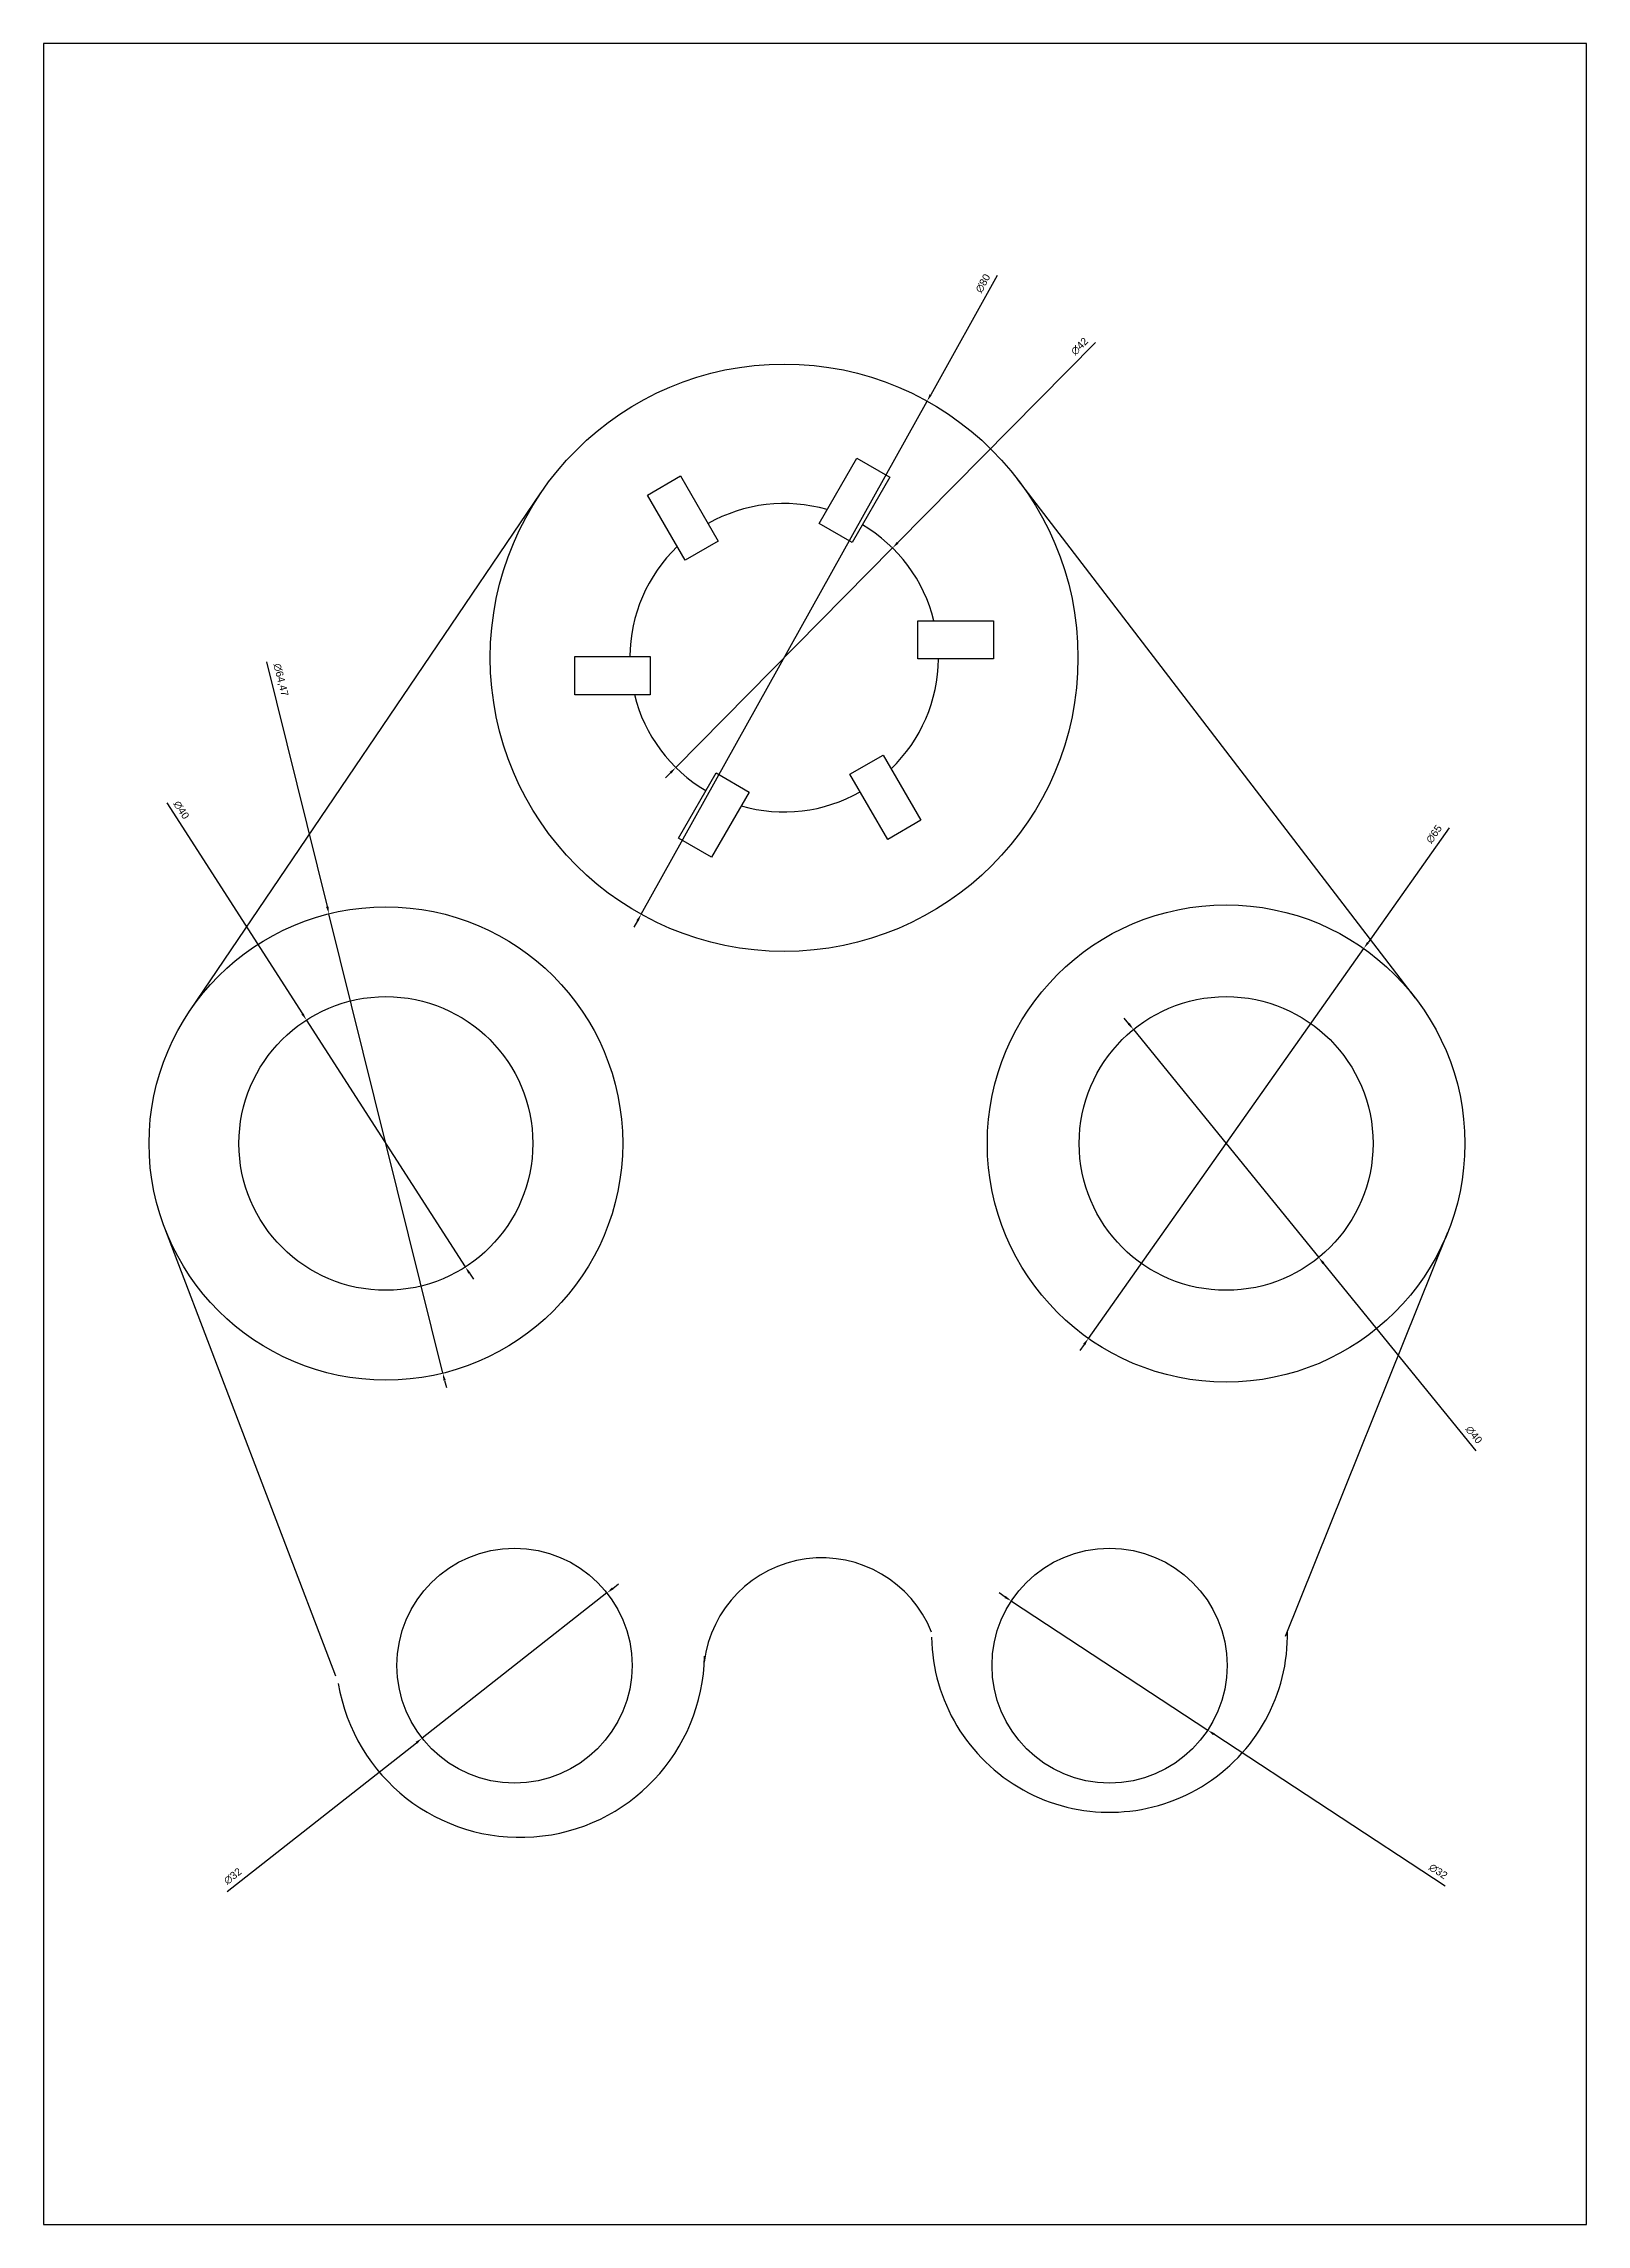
# Model space of a CAD drawing. Header units: millimetres. Extents: x 0 to 708, y 0 to 297.
# Drawn here: x 238.1 to 448.1, y 0 to 297 of the extents above; entities that cross this region are included whole.
import ezdxf

# ---------------------------------------------------------------- set-up
doc = ezdxf.new("R2010")
doc.units = ezdxf.units.MM
doc.styles.get("Standard").update_dxf_attribs({"font": 'arial.ttf'})
doc.dimstyles.new('ISO-25', dxfattribs={"dimtxt": 1, "dimasz": 1, "dimexe": 1.25, "dimexo": 0.625, "dimtad": 1, "dimtxsty": 'Standard', "dimcen": 2.5, "dimadec": 0, "dimazin": 0, "dimtfac": 1, "dimtmove": 0, "dimatfit": 3, "dimfxl": 1, "dimarcsym": 0})

# ---------------------------------------------------------------- blocks, each defined once
blk = doc.blocks.new('*U25')
blk.add_lwpolyline([(-5.13, 2.6), (5.13, 2.6), (5.13, -2.6), (-5.13, -2.6)], close=True)
blk = doc.blocks.new('*U26')
at = {"color": 0, "linetype": 'ByBlock', "lineweight": -2, "transparency": 16777216}
for p, rotation in [((345.79, 213.13), 59.99999999999999), ((322.44, 210.7), 120), ((312.87, 189.26), 180), ((350, 172.69), 299.9999999999999), ((326.65, 170.26), 239.9999999999999)]:
    blk.add_blockref('*U25', p, dxfattribs=dict(at, rotation=rotation))
blk.add_blockref('*U25', (359.57, 194.12), dxfattribs=at)
blk = doc.blocks.new('*D46')
at = {"color": 0, "lineweight": -2, "transparency": 16777216}
for p, q in [((254.81, 193.58), (273.29, 164.87)), ((295.47, 130.39), (273.83, 164.03)), ((296.01, 129.55), (296.56, 128.71))]:
    blk.add_line(p, q, dxfattribs=at)
at = {"color": 0, "transparency": 16777216}
for points in [[(273.43, 164.96), (273.15, 164.78), (273.83, 164.03)], [(296.15, 129.64), (295.87, 129.46), (295.47, 130.39)]]:
    blk.add_solid(points, dxfattribs=at)
at = {"layer": 'Defpoints', "color": 0, "transparency": 16777216}
for p in [(273.83, 164.03), (295.47, 130.39)]:
    blk.add_point(p, dxfattribs=at)
at = {"color": 0, "transparency": 16777216, "insert": (256.8, 192.63), "char_height": 1, "attachment_point": 5, "rotation": 302.7639}
blk.add_mtext('∅40', dxfattribs=at)
blk = doc.blocks.new('*D47')
at = {"color": 0, "lineweight": -2, "transparency": 16777216}
for p, q in [((268.41, 212.81), (276.66, 179.47)), ((292.4, 115.92), (276.9, 178.5)), ((292.64, 114.95), (292.88, 113.98))]:
    blk.add_line(p, q, dxfattribs=at)
at = {"color": 0, "transparency": 16777216}
for points in [[(276.83, 179.51), (276.5, 179.43), (276.9, 178.5)], [(292.8, 114.99), (292.47, 114.91), (292.4, 115.92)]]:
    blk.add_solid(points, dxfattribs=at)
at = {"layer": 'Defpoints', "color": 0, "transparency": 16777216}
for p in [(276.9, 178.5), (292.4, 115.92)]:
    blk.add_point(p, dxfattribs=at)
at = {"color": 0, "transparency": 16777216, "insert": (270.3, 210.34), "char_height": 1, "attachment_point": 5, "rotation": 283.9049}
blk.add_mtext('∅64,47', dxfattribs=at)
blk = doc.blocks.new('*D48')
at = {"color": 0, "lineweight": -2, "transparency": 16777216}
for p, q in [((381.23, 256.29), (354.31, 229.02)), ((324.11, 198.42), (353.61, 228.31)), ((323.4, 197.71), (322.7, 197))]:
    blk.add_line(p, q, dxfattribs=at)
at = {"color": 0, "transparency": 16777216}
for points in [[(354.2, 229.14), (354.43, 228.9), (353.61, 228.31)], [(323.29, 197.82), (323.52, 197.59), (324.11, 198.42)]]:
    blk.add_solid(points, dxfattribs=at)
at = {"layer": 'Defpoints', "color": 0, "transparency": 16777216}
for p in [(353.61, 228.31), (324.11, 198.42)]:
    blk.add_point(p, dxfattribs=at)
at = {"color": 0, "transparency": 16777216, "insert": (379.08, 255.77), "char_height": 1, "attachment_point": 5, "rotation": 45.3722}
blk.add_mtext('∅42', dxfattribs=at)
blk = doc.blocks.new('*D49')
at = {"color": 0, "lineweight": -2, "transparency": 16777216}
for p, q in [((367.86, 265.43), (358.81, 249.18)), ((319.4, 178.42), (358.32, 248.31)), ((318.91, 177.55), (318.42, 176.67))]:
    blk.add_line(p, q, dxfattribs=at)
at = {"color": 0, "transparency": 16777216}
for points in [[(358.66, 249.26), (358.95, 249.1), (358.32, 248.31)], [(318.76, 177.63), (319.05, 177.46), (319.4, 178.42)]]:
    blk.add_solid(points, dxfattribs=at)
at = {"layer": 'Defpoints', "color": 0, "transparency": 16777216}
for p in [(358.32, 248.31), (319.4, 178.42)]:
    blk.add_point(p, dxfattribs=at)
at = {"color": 0, "transparency": 16777216, "insert": (365.92, 264.35), "char_height": 1, "attachment_point": 5, "rotation": 60.8839}
blk.add_mtext('∅80', dxfattribs=at)
blk = doc.blocks.new('*D50')
at = {"color": 0, "lineweight": -2, "transparency": 16777216}
for p, q in [((368.95, 85.44), (368.12, 85.99)), ((369.79, 84.89), (396.52, 67.31)), ((428.82, 46.06), (397.36, 66.76))]:
    blk.add_line(p, q, dxfattribs=at)
at = {"color": 0, "transparency": 16777216}
for points in [[(369.04, 85.58), (368.86, 85.3), (369.79, 84.89)], [(397.45, 66.9), (397.27, 66.62), (396.52, 67.31)]]:
    blk.add_solid(points, dxfattribs=at)
at = {"layer": 'Defpoints', "color": 0, "transparency": 16777216}
for p in [(369.79, 84.89), (396.52, 67.31)]:
    blk.add_point(p, dxfattribs=at)
at = {"color": 0, "transparency": 16777216, "insert": (427.89, 48.07), "char_height": 1, "attachment_point": 5, "rotation": 326.6658}
blk.add_mtext('∅32', dxfattribs=at)
blk = doc.blocks.new('*D51')
at = {"color": 0, "lineweight": -2, "transparency": 16777216}
for p, q in [((315.52, 86.61), (316.31, 87.23)), ((314.74, 85.99), (289.58, 66.21)), ((263.05, 45.34), (288.8, 65.59))]:
    blk.add_line(p, q, dxfattribs=at)
at = {"color": 0, "transparency": 16777216}
for points in [[(315.42, 86.74), (315.62, 86.48), (314.74, 85.99)], [(288.69, 65.72), (288.9, 65.46), (289.58, 66.21)]]:
    blk.add_solid(points, dxfattribs=at)
at = {"layer": 'Defpoints', "color": 0, "transparency": 16777216}
for p in [(314.74, 85.99), (289.58, 66.21)]:
    blk.add_point(p, dxfattribs=at)
at = {"color": 0, "transparency": 16777216, "insert": (263.81, 47.42), "char_height": 1, "attachment_point": 5, "rotation": 38.1839}
blk.add_mtext('∅32', dxfattribs=at)
blk = doc.blocks.new('*D52')
at = {"color": 0, "lineweight": -2, "transparency": 16777216}
for p, q in [((385.78, 163.51), (385.15, 164.28)), ((386.41, 162.73), (411.63, 131.69)), ((433.04, 105.34), (412.26, 130.91))]:
    blk.add_line(p, q, dxfattribs=at)
at = {"color": 0, "transparency": 16777216}
for points in [[(385.91, 163.61), (385.65, 163.4), (386.41, 162.73)], [(412.39, 131.01), (412.13, 130.8), (411.63, 131.69)]]:
    blk.add_solid(points, dxfattribs=at)
at = {"layer": 'Defpoints', "color": 0, "transparency": 16777216}
for p in [(386.41, 162.73), (411.63, 131.69)]:
    blk.add_point(p, dxfattribs=at)
at = {"color": 0, "transparency": 16777216, "insert": (432.75, 107.54), "char_height": 1, "attachment_point": 5, "rotation": 309.0908}
blk.add_mtext('∅40', dxfattribs=at)
blk = doc.blocks.new('*D53')
at = {"color": 0, "lineweight": -2, "transparency": 16777216}
for p, q in [((429.37, 190.21), (418.34, 174.58)), ((380.28, 120.66), (417.76, 173.76)), ((379.71, 119.84), (379.13, 119.02))]:
    blk.add_line(p, q, dxfattribs=at)
at = {"color": 0, "transparency": 16777216}
for points in [[(418.2, 174.67), (418.47, 174.48), (417.76, 173.76)], [(379.57, 119.93), (379.84, 119.74), (380.28, 120.66)]]:
    blk.add_solid(points, dxfattribs=at)
at = {"layer": 'Defpoints', "color": 0, "transparency": 16777216}
for p in [(417.76, 173.76), (380.28, 120.66)]:
    blk.add_point(p, dxfattribs=at)
at = {"color": 0, "transparency": 16777216, "insert": (427.33, 189.34), "char_height": 1, "attachment_point": 5, "rotation": 54.7871}
blk.add_mtext('∅65', dxfattribs=at)

msp = doc.modelspace()

# ---------------------------------------------------------------- linework, layer by layer
for p, q in [((424.815, 166.981), (370.605, 237.7)), ((257.965, 165.291), (305.745, 235.803)), ((254.528, 135.734), (277.778, 74.701)), ((429.178, 135.09), (407.06, 80.053))]:
    msp.add_line(p, q)
msp.add_lwpolyline([(238.061, 0), (448.061, 0), (448.061, 297), (238.061, 297)], close=True)
for centre, radius in [((338.859, 213.365), 40), ((284.65, 147.209), 32.234), ((399.022, 147.209), 32.5), ((284.65, 147.209), 20), ((399.022, 147.209), 20), ((302.159, 76.101), 16), ((383.155, 76.101), 16)]:
    msp.add_circle(centre, radius)
for centre, radius, start, end in [((338.859, 213.365), 21, 73.85517, 119.53619), ((338.859, 213.365), 21, 13.85517, 59.53619), ((338.859, 213.365), 21, 133.85517, 179.53619), ((338.859, 213.365), 21, 313.85517, 359.53619), ((338.859, 213.365), 21, 193.85517, 239.53619), ((338.859, 213.365), 21, 253.85517, 299.53619), ((343.981, 74.678), 16.101, 21.80012, 173.26667), ((383.155, 80.352), 24.226, 180.8908, 1.15595), ((302.924, 77.806), 25.097, 189.48344, 359.02101)]:
    msp.add_arc(centre, radius, start, end)

# ---------------------------------------------------------------- block references
msp.add_blockref('*U26', (2.639, 21.673))

# ---------------------------------------------------------------- dimensions: what is measured, and where the dimension line sits
for p1, p2, picture, middle in [((319.396, 178.419), (358.322, 248.31), '*D49', (366.941, 263.785)), ((324.106, 198.419), (353.611, 228.31), '*D48', (379.91, 254.953)), ((292.396, 115.919), (276.904, 178.498), '*D47', (269.096, 210.038)), ((295.474, 130.391), (273.826, 164.027), '*D46', (255.826, 191.998)), ((380.282, 120.656), (417.762, 173.762), '*D53', (428.284, 188.671)), ((386.411, 162.732), (411.633, 131.686), '*D52', (431.848, 106.803)), ((314.736, 85.992), (289.583, 66.21), '*D51', (264.528, 46.505)), ((369.787, 84.893), (396.523, 67.309), '*D50', (427.253, 47.096))]:
    dim = msp.add_diameter_dim_2p(p1=p1, p2=p2, dimstyle='ISO-25')
    dim.commit()
    dim.dimension.update_dxf_attribs({"geometry": picture, "text_midpoint": middle, "dimtype": 163})

doc.saveas('drawing.dxf')
